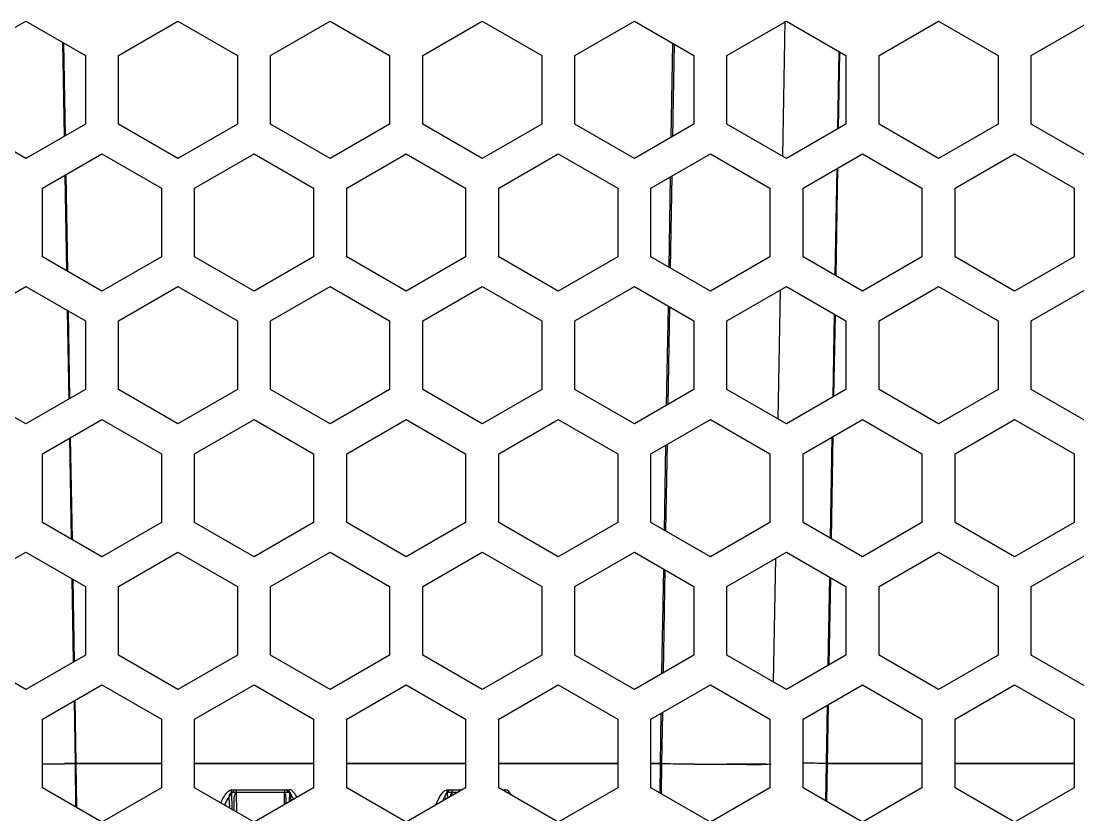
# Model space of a CAD drawing. Header units: millimetres. Extents: x 10297564 to 11610295, y -9287743 to -8409454.
# Drawn here: x 10490030 to 10490797, y -9078703 to -9078127 of the extents above; entities that cross this region are included whole.
import ezdxf

# ---------------------------------------------------------------- set-up
doc = ezdxf.new("R2010")
doc.units = ezdxf.units.MM
doc.header["$LTSCALE"] = 100
doc.layers.add('-0', color=7, linetype='Continuous')

# ---------------------------------------------------------------- blocks, each defined once
blk = doc.blocks.new('인버터 외형도')
at = {"layer": '-0', "linetype": 'Continuous'}
for p, q in [((90637.66, 52529.15), (90670.01, 52547.83)), ((90670.01, 52547.83), (90702.37, 52529.15)), ((90720.43, 52529.15), (90752.78, 52547.83)), ((90752.78, 52547.83), (90785.14, 52529.15)), ((90803.2, 52529.15), (90835.55, 52547.83)), ((90835.55, 52547.83), (90867.91, 52529.15)), ((90885.96, 52529.15), (90918.32, 52547.83)), ((90918.32, 52547.83), (90950.68, 52529.15)), ((90968.73, 52529.15), (91001.09, 52547.83)), ((91001.09, 52547.83), (91033.44, 52529.15)), ((91051.5, 52529.15), (91083.86, 52547.83)), ((91081.87, 52474.26), (91083.16, 52547.84)), ((91083.86, 52547.83), (91116.21, 52529.15)), ((91134.27, 52529.15), (91166.63, 52547.83)), ((91166.63, 52547.83), (91198.98, 52529.15)), ((91217.04, 52529.15), (91249.4, 52547.83)), ((90689.94, 52536.33), (90690.83, 52485.13)), ((90691.5, 52485.51), (90690.62, 52535.93)), ((91021.2, 52484.72), (91022.09, 52535.71)), ((91022.75, 52535.32), (91021.88, 52485.11)), ((91112.3, 52531.41), (91111.56, 52489.1)), ((90702.37, 52529.15), (90702.37, 52491.79)), ((90720.43, 52491.79), (90720.43, 52529.15)), ((90785.14, 52529.15), (90785.14, 52491.79)), ((90803.2, 52491.79), (90803.2, 52529.15)), ((90867.91, 52529.15), (90867.91, 52491.79)), ((90885.96, 52491.79), (90885.96, 52529.15)), ((90950.68, 52529.15), (90950.68, 52491.79)), ((90968.73, 52491.79), (90968.73, 52529.15)), ((91033.44, 52529.15), (91033.44, 52491.79)), ((91051.5, 52491.79), (91051.5, 52529.15)), ((91112.23, 52489.49), (91112.96, 52531.03)), ((91116.21, 52529.15), (91116.21, 52491.79)), ((91134.27, 52491.79), (91134.27, 52529.15)), ((91198.98, 52529.15), (91198.98, 52491.79)), ((91217.04, 52491.79), (91217.04, 52529.15)), ((90670.01, 52473.11), (90637.66, 52491.79)), ((90702.37, 52491.79), (90670.01, 52473.11)), ((90752.78, 52473.11), (90720.43, 52491.79)), ((90785.14, 52491.79), (90752.78, 52473.11)), ((90835.55, 52473.11), (90803.2, 52491.79)), ((90867.91, 52491.79), (90835.55, 52473.11)), ((90918.32, 52473.11), (90885.96, 52491.79)), ((90950.68, 52491.79), (90918.32, 52473.11)), ((91001.09, 52473.11), (90968.73, 52491.79)), ((91033.44, 52491.79), (91001.09, 52473.11)), ((91083.86, 52473.11), (91051.5, 52491.79)), ((91116.21, 52491.79), (91083.86, 52473.11)), ((91166.63, 52473.11), (91134.27, 52491.79)), ((91198.98, 52491.79), (91166.63, 52473.11)), ((91249.4, 52473.11), (91217.04, 52491.79)), ((90679.04, 52456.92), (90711.4, 52475.6)), ((90711.4, 52475.6), (90743.75, 52456.92)), ((90761.81, 52456.92), (90794.17, 52475.6)), ((90794.17, 52475.6), (90826.52, 52456.92)), ((90844.58, 52456.92), (90876.94, 52475.6)), ((90876.94, 52475.6), (90909.29, 52456.92)), ((90927.35, 52456.92), (90959.7, 52475.6)), ((90959.7, 52475.6), (90992.06, 52456.92)), ((91010.12, 52456.92), (91042.47, 52475.6)), ((91042.47, 52475.6), (91074.83, 52456.92)), ((91092.89, 52456.92), (91125.24, 52475.6)), ((91125.24, 52475.6), (91157.6, 52456.92)), ((91175.66, 52456.92), (91208.01, 52475.6)), ((91208.01, 52475.6), (91240.37, 52456.92)), ((91110.83, 52409.19), (91111.86, 52467.87)), ((90691.2, 52463.94), (90692.11, 52412.01)), ((90692.79, 52411.62), (90691.87, 52464.32)), ((91019.96, 52413.87), (91020.82, 52463.1)), ((91021.5, 52463.49), (91020.63, 52413.49)), ((91111.18, 52467.48), (91110.17, 52409.58)), ((90679.04, 52419.55), (90679.04, 52456.92)), ((90743.75, 52456.92), (90743.75, 52419.55)), ((90761.81, 52419.55), (90761.81, 52456.92)), ((90826.52, 52456.92), (90826.52, 52419.55)), ((90844.58, 52419.55), (90844.58, 52456.92)), ((90909.29, 52456.92), (90909.29, 52419.55)), ((90927.35, 52419.55), (90927.35, 52456.92)), ((90992.06, 52456.92), (90992.06, 52419.55)), ((91010.12, 52419.55), (91010.12, 52456.92)), ((91074.83, 52456.92), (91074.83, 52419.55)), ((91092.89, 52419.55), (91092.89, 52456.92)), ((91157.6, 52456.92), (91157.6, 52419.55)), ((91175.66, 52419.55), (91175.66, 52456.92)), ((91240.37, 52456.92), (91240.37, 52419.55)), ((90711.4, 52400.87), (90679.04, 52419.55)), ((90743.75, 52419.55), (90711.4, 52400.87)), ((90794.17, 52400.87), (90761.81, 52419.55)), ((90826.52, 52419.55), (90794.17, 52400.87)), ((90876.94, 52400.87), (90844.58, 52419.55)), ((90909.29, 52419.55), (90876.94, 52400.87)), ((90959.7, 52400.87), (90927.35, 52419.55)), ((90992.06, 52419.55), (90959.7, 52400.87)), ((91042.47, 52400.87), (91010.12, 52419.55)), ((91074.83, 52419.55), (91042.47, 52400.87)), ((91125.24, 52400.87), (91092.89, 52419.55)), ((91157.6, 52419.55), (91125.24, 52400.87)), ((91208.01, 52400.87), (91175.66, 52419.55)), ((91240.37, 52419.55), (91208.01, 52400.87)), ((90637.66, 52384.68), (90670.01, 52403.36)), ((90670.01, 52403.36), (90702.37, 52384.68)), ((90720.43, 52384.68), (90752.78, 52403.36)), ((90752.78, 52403.36), (90785.14, 52384.68)), ((90803.2, 52384.68), (90835.55, 52403.36)), ((90835.55, 52403.36), (90867.91, 52384.68)), ((90885.96, 52384.68), (90918.32, 52403.36)), ((90918.32, 52403.36), (90950.68, 52384.68)), ((90968.73, 52384.68), (91001.09, 52403.36)), ((91001.09, 52403.36), (91033.44, 52384.68)), ((91051.5, 52384.68), (91083.86, 52403.36)), ((91079.38, 52331.23), (91080.6, 52401.48)), ((91083.86, 52403.36), (91116.21, 52384.68)), ((91134.27, 52384.68), (91166.63, 52403.36)), ((91166.63, 52403.36), (91198.98, 52384.68)), ((91217.04, 52384.68), (91249.4, 52403.36)), ((90692.49, 52390.38), (90693.33, 52342.1)), ((90693.99, 52342.49), (90693.16, 52389.99)), ((91018.65, 52338.78), (91019.59, 52392.68)), ((91020.26, 52392.29), (91019.33, 52339.17)), ((91109.8, 52388.38), (91109.01, 52343.16)), ((91109.69, 52343.55), (91110.46, 52388)), ((90702.37, 52384.68), (90702.37, 52347.32)), ((90720.43, 52347.32), (90720.43, 52384.68)), ((90785.14, 52384.68), (90785.14, 52347.32)), ((90803.2, 52347.32), (90803.2, 52384.68)), ((90867.91, 52384.68), (90867.91, 52347.32)), ((90885.96, 52347.32), (90885.96, 52384.68)), ((90950.68, 52384.68), (90950.68, 52347.32)), ((90968.73, 52347.32), (90968.73, 52384.68)), ((91033.44, 52384.68), (91033.44, 52347.32)), ((91051.5, 52347.32), (91051.5, 52384.68)), ((91116.21, 52384.68), (91116.21, 52347.32)), ((91134.27, 52347.32), (91134.27, 52384.68)), ((91198.98, 52384.68), (91198.98, 52347.32)), ((91217.04, 52347.32), (91217.04, 52384.68)), ((90670.01, 52328.64), (90637.66, 52347.32)), ((90702.37, 52347.32), (90670.01, 52328.64)), ((90752.78, 52328.64), (90720.43, 52347.32)), ((90785.14, 52347.32), (90752.78, 52328.64)), ((90835.55, 52328.64), (90803.2, 52347.32)), ((90867.91, 52347.32), (90835.55, 52328.64)), ((90918.32, 52328.64), (90885.96, 52347.32)), ((90950.68, 52347.32), (90918.32, 52328.64)), ((91001.09, 52328.64), (90968.73, 52347.32)), ((91033.44, 52347.32), (91001.09, 52328.64)), ((91083.86, 52328.64), (91051.5, 52347.32)), ((91116.21, 52347.32), (91083.86, 52328.64)), ((91166.63, 52328.64), (91134.27, 52347.32)), ((91198.98, 52347.32), (91166.63, 52328.64)), ((91249.4, 52328.64), (91217.04, 52347.32)), ((90679.04, 52312.45), (90711.4, 52331.13)), ((90711.4, 52331.13), (90743.75, 52312.45)), ((90761.81, 52312.45), (90794.17, 52331.13)), ((90794.17, 52331.13), (90826.52, 52312.45)), ((90844.58, 52312.45), (90876.94, 52331.13)), ((90876.94, 52331.13), (90909.29, 52312.45)), ((90927.35, 52312.45), (90959.7, 52331.13)), ((90959.7, 52331.13), (90992.06, 52312.45)), ((91010.12, 52312.45), (91042.47, 52331.13)), ((91042.47, 52331.13), (91074.83, 52312.45)), ((91092.89, 52312.45), (91125.24, 52331.13)), ((91125.24, 52331.13), (91157.6, 52312.45)), ((91175.66, 52312.45), (91208.01, 52331.13)), ((91208.01, 52331.13), (91240.37, 52312.45)), ((90693.7, 52320.91), (90694.66, 52266.07)), ((90695.33, 52265.68), (90694.36, 52321.29)), ((91108.63, 52321.54), (91107.67, 52266.55)), ((91108.34, 52266.17), (91109.31, 52321.93)), ((91017.47, 52270.84), (91018.28, 52317.15)), ((91018.95, 52317.55), (91018.13, 52270.46)), ((90679.04, 52275.08), (90679.04, 52312.45)), ((90743.75, 52312.45), (90743.75, 52275.08)), ((90761.81, 52275.08), (90761.81, 52312.45)), ((90826.52, 52312.45), (90826.52, 52275.08)), ((90844.58, 52275.08), (90844.58, 52312.45)), ((90909.29, 52312.45), (90909.29, 52275.08)), ((90927.35, 52275.08), (90927.35, 52312.45)), ((90992.06, 52312.45), (90992.06, 52275.08)), ((91010.12, 52275.08), (91010.12, 52312.45)), ((91074.83, 52312.45), (91074.83, 52275.08)), ((91092.89, 52275.08), (91092.89, 52312.45)), ((91157.6, 52312.45), (91157.6, 52275.08)), ((91175.66, 52275.08), (91175.66, 52312.45)), ((91240.37, 52312.45), (91240.37, 52275.08)), ((90711.4, 52256.4), (90679.04, 52275.08)), ((90743.75, 52275.08), (90711.4, 52256.4)), ((90794.17, 52256.4), (90761.81, 52275.08)), ((90826.52, 52275.08), (90794.17, 52256.4)), ((90876.94, 52256.4), (90844.58, 52275.08)), ((90909.29, 52275.08), (90876.94, 52256.4)), ((90959.7, 52256.4), (90927.35, 52275.08)), ((90992.06, 52275.08), (90959.7, 52256.4)), ((91042.47, 52256.4), (91010.12, 52275.08)), ((91074.83, 52275.08), (91042.47, 52256.4)), ((91125.24, 52256.4), (91092.89, 52275.08)), ((91157.6, 52275.08), (91125.24, 52256.4)), ((91208.01, 52256.4), (91175.66, 52275.08)), ((91240.37, 52275.08), (91208.01, 52256.4)), ((90637.66, 52240.21), (90670.01, 52258.89)), ((90670.01, 52258.89), (90702.37, 52240.21)), ((90720.43, 52240.21), (90752.78, 52258.89)), ((90752.78, 52258.89), (90785.14, 52240.21)), ((90803.2, 52240.21), (90835.55, 52258.89)), ((90835.55, 52258.89), (90867.91, 52240.21)), ((90885.96, 52240.21), (90918.32, 52258.89)), ((90918.32, 52258.89), (90950.68, 52240.21)), ((90968.73, 52240.21), (91001.09, 52258.89)), ((91001.09, 52258.89), (91033.44, 52240.21)), ((91051.5, 52240.21), (91083.86, 52258.89)), ((91076.88, 52188.2), (91078.06, 52255.54)), ((91083.86, 52258.89), (91116.21, 52240.21)), ((91134.27, 52240.21), (91166.63, 52258.89)), ((91166.63, 52258.89), (91198.98, 52240.21)), ((91217.04, 52240.21), (91249.4, 52258.89)), ((91016.11, 52192.84), (91017.1, 52249.65)), ((90695.04, 52244.44), (90695.83, 52199.07)), ((90696.49, 52199.46), (90695.71, 52244.05)), ((91017.76, 52249.27), (91016.78, 52193.23)), ((91107.3, 52245.36), (91106.46, 52197.22)), ((91107.14, 52197.61), (91107.97, 52244.97)), ((90702.37, 52240.21), (90702.37, 52202.85)), ((90720.43, 52202.85), (90720.43, 52240.21)), ((90785.14, 52240.21), (90785.14, 52202.85)), ((90803.2, 52202.85), (90803.2, 52240.21)), ((90867.91, 52240.21), (90867.91, 52202.85)), ((90885.96, 52202.85), (90885.96, 52240.21)), ((90950.68, 52240.21), (90950.68, 52202.85)), ((90968.73, 52202.85), (90968.73, 52240.21)), ((91033.44, 52240.21), (91033.44, 52202.85)), ((91051.5, 52202.85), (91051.5, 52240.21)), ((91116.21, 52240.21), (91116.21, 52202.85)), ((91134.27, 52202.85), (91134.27, 52240.21)), ((91198.98, 52240.21), (91198.98, 52202.85)), ((91217.04, 52202.85), (91217.04, 52240.21)), ((90670.01, 52184.17), (90637.66, 52202.85)), ((90702.37, 52202.85), (90670.01, 52184.17)), ((90752.78, 52184.17), (90720.43, 52202.85)), ((90785.14, 52202.85), (90752.78, 52184.17)), ((90835.55, 52184.17), (90803.2, 52202.85)), ((90867.91, 52202.85), (90835.55, 52184.17)), ((90918.32, 52184.17), (90885.96, 52202.85)), ((90950.68, 52202.85), (90918.32, 52184.17)), ((91001.09, 52184.17), (90968.73, 52202.85)), ((91033.44, 52202.85), (91001.09, 52184.17)), ((91083.86, 52184.17), (91051.5, 52202.85)), ((91116.21, 52202.85), (91083.86, 52184.17)), ((91166.63, 52184.17), (91134.27, 52202.85)), ((91198.98, 52202.85), (91166.63, 52184.17)), ((91249.4, 52184.17), (91217.04, 52202.85)), ((90679.04, 52167.98), (90711.4, 52186.66)), ((90711.4, 52186.66), (90743.75, 52167.98)), ((90761.81, 52167.98), (90794.17, 52186.66)), ((90794.17, 52186.66), (90826.52, 52167.98)), ((90844.58, 52167.98), (90876.94, 52186.66)), ((90876.94, 52186.66), (90909.29, 52167.98)), ((90927.35, 52167.98), (90959.7, 52186.66)), ((90959.7, 52186.66), (90992.06, 52167.98)), ((91010.12, 52167.98), (91042.47, 52186.66)), ((91042.47, 52186.66), (91074.83, 52167.98)), ((91092.89, 52167.98), (91125.24, 52186.66)), ((91125.24, 52186.66), (91157.6, 52167.98)), ((91175.66, 52167.98), (91208.01, 52186.66)), ((91208.01, 52186.66), (91240.37, 52167.98)), ((90696.2, 52177.88), (90696.79, 52143.85)), ((90697.46, 52143.85), (90696.86, 52178.26)), ((91106.09, 52175.59), (91105.53, 52143.85)), ((91106.2, 52143.85), (91106.76, 52175.98)), ((91015.25, 52143.85), (91015.73, 52171.21)), ((91016.41, 52171.6), (91015.92, 52143.85)), ((90679.04, 52130.61), (90679.04, 52167.98)), ((90743.75, 52167.98), (90743.75, 52130.61)), ((90761.81, 52130.61), (90761.81, 52167.98)), ((90826.52, 52167.98), (90826.52, 52130.61)), ((90844.58, 52130.61), (90844.58, 52167.98)), ((90909.29, 52167.98), (90909.29, 52130.61)), ((90927.35, 52130.61), (90927.35, 52167.98)), ((90992.06, 52167.98), (90992.06, 52130.61)), ((91010.12, 52130.61), (91010.12, 52167.98)), ((91074.83, 52167.98), (91074.83, 52130.61)), ((91092.89, 52130.61), (91092.89, 52167.98)), ((91157.6, 52167.98), (91157.6, 52130.61)), ((91175.66, 52130.61), (91175.66, 52167.98)), ((91240.37, 52167.98), (91240.37, 52130.61)), ((90691.01, 52143.74), (90697.46, 52143.85)), ((90696.79, 52143.85), (90691.02, 52143.76)), ((90696.79, 52143.85), (90697.08, 52120.2)), ((90743.75, 52143.85), (90696.79, 52143.85)), ((90697.76, 52119.81), (90697.46, 52143.85)), ((90697.46, 52143.85), (90743.75, 52143.85)), ((90826.52, 52143.85), (90761.81, 52143.85)), ((90761.81, 52143.85), (90826.52, 52143.85)), ((90909.29, 52143.85), (90844.58, 52143.85)), ((90844.58, 52143.85), (90909.29, 52143.85)), ((90992.06, 52143.85), (90927.35, 52143.85)), ((90927.35, 52143.85), (90992.06, 52143.85)), ((91015.25, 52143.85), (91010.12, 52143.85)), ((91010.12, 52143.85), (91015.92, 52143.85)), ((91015.05, 52127.77), (91015.25, 52143.85)), ((91015.92, 52143.85), (91015.72, 52127.38)), ((91015.92, 52143.85), (91022.23, 52143.75)), ((91105.53, 52143.85), (91105.14, 52123.54)), ((91157.6, 52143.85), (91105.53, 52143.85)), ((91105.79, 52123.17), (91106.2, 52143.85)), ((91106.2, 52143.85), (91157.6, 52143.85)), ((91240.37, 52143.85), (91175.66, 52143.85)), ((91175.66, 52143.85), (91240.37, 52143.85)), ((90711.4, 52111.93), (90679.04, 52130.61)), ((90743.75, 52130.61), (90711.4, 52111.93)), ((90794.17, 52111.93), (90761.81, 52130.61)), ((90781.92, 52128.28), (90781.92, 52129.54)), ((90781.92, 52129.54), (90810.78, 52129.54)), ((90784.55, 52128.28), (90784.55, 52129.54)), ((90784.55, 52129.54), (90813.41, 52129.54)), ((90826.52, 52130.61), (90794.17, 52111.93)), ((90810.78, 52129.54), (90810.78, 52128.28)), ((90813.41, 52128.28), (90813.41, 52129.54)), ((90876.94, 52111.93), (90844.58, 52130.61)), ((90909.29, 52130.61), (90876.94, 52111.93)), ((90899.3, 52128.28), (90899.3, 52129.54)), ((90899.3, 52129.54), (90907.42, 52129.54)), ((90901.94, 52128.28), (90901.94, 52129.54)), ((90901.94, 52129.54), (90907.42, 52129.54)), ((90959.7, 52111.93), (90927.35, 52130.61)), ((90929.22, 52129.54), (90930.79, 52129.54)), ((90930.79, 52129.54), (90930.79, 52128.28)), ((90992.06, 52130.61), (90959.7, 52111.93)), ((91042.47, 52111.93), (91010.12, 52130.61)), ((91074.83, 52130.61), (91042.47, 52111.93)), ((91125.24, 52111.93), (91092.89, 52130.61)), ((91157.6, 52130.61), (91125.24, 52111.93)), ((91208.01, 52111.93), (91175.66, 52130.61)), ((91240.37, 52130.61), (91208.01, 52111.93)), ((90781.92, 52128.28), (90782.08, 52118.91)), ((90781.92, 52128.28), (90810.78, 52128.28)), ((90784.74, 52117.37), (90784.55, 52128.28)), ((90784.55, 52128.28), (90813.41, 52128.28)), ((90810.66, 52121.45), (90810.78, 52128.28)), ((90813.41, 52128.28), (90813.32, 52122.99)), ((90899.3, 52128.28), (90899.36, 52124.88)), ((90899.3, 52128.28), (90905.25, 52128.28)), ((90901.97, 52126.39), (90901.94, 52128.28)), ((90901.94, 52128.28), (90905.25, 52128.28))]:
    blk.add_line(p, q, dxfattribs=at)
for centre, radius, start, end in [((90639.44, 55410.98), 3267.63, 270.69395, 270.90453), ((90640.46, 55385.08), 3241.73, 270.68132, 270.89333), ((91074.53, 55542.02), 3398.68, 269.00053, 269.1184), ((91068.56, 55064.47), 2921.09, 269.09122, 269.54307), ((91067.44, 55026.84), 2883.46, 269.10186, 269.56028), ((91061.36, 54220.1), 2076.69, 269.55597, 269.70533), ((91060.25, 54148.43), 2005.02, 269.57322, 269.74396), ((91079.04, 50610.33), 1533.76, 88.98539, 89.48847), ((91078.11, 50592.24), 1551.85, 88.98753, 89.45958)]:
    blk.add_arc(centre, radius, start, end, dxfattribs=at)
for points, knots in [([(91050.68, 52143.44), (91053.85, 52143.42), (91062.15, 52143.5), (91070.49, 52143.15), (91075.57, 52143.72)], [0, 0, 0, 0, 0.383093, 1, 1, 1, 1]), ([(91072.57, 52143.58), (91071.43, 52143.54), (91064.34, 52143.39), (91057.24, 52143.41), (91051.29, 52143.43)], [0, 0, 0, 0, 0.160693, 1, 1, 1, 1]), ([(90776.05, 52122.39), (90777.13, 52124.47), (90778.37, 52127.28), (90781.1, 52129.54), (90781.92, 52129.54)], [0, 0, 0, 0, 0.740851, 1, 1, 1, 1]), ([(90784.55, 52129.54), (90783.63, 52129.54), (90780.63, 52126.75), (90779.28, 52123.6), (90778.08, 52121.22)], [0, 0, 0, 0, 0.258124, 1, 1, 1, 1]), ([(90892.75, 52121.07), (90893.56, 52122.68), (90895.17, 52125.54), (90897.49, 52129.54), (90899.3, 52129.54)], [0, 0, 0, 0, 0.497814, 1, 1, 1, 1]), ([(90813.41, 52128.28), (90814.07, 52128.33), (90813.7, 52125.59), (90814.11, 52124.45), (90814.2, 52123.5)], [0, 0, 0, 0, 0.40964, 1, 1, 1, 1]), ([(90901.04, 52126.11), (90901.1, 52126.5), (90901.28, 52127.28), (90901.68, 52127.98), (90901.94, 52128.28)], [0, 0, 0, 0, 0.502606, 1, 1, 1, 1])]:
    blk.add_open_spline(points, degree=3, knots=knots, dxfattribs=at)
for points in [[(90810.78, 52129.54), (90813.15, 52129.54), (90814.46, 52126.39), (90815.61, 52124.31)], [(90817.59, 52125.46), (90816.59, 52127.13), (90815.36, 52129.54), (90813.41, 52129.54)], [(90901.94, 52129.54), (90899.17, 52129.54), (90897.83, 52125.69), (90896.52, 52123.25)], [(90934.2, 52126.68), (90933.37, 52127.91), (90932.27, 52129.54), (90930.79, 52129.54)], [(90780.87, 52119.64), (90781.21, 52122.52), (90779.51, 52126.66), (90781.92, 52128.28)], [(90783.35, 52118.18), (90783.72, 52121.55), (90782.37, 52125.69), (90784.55, 52128.28)], [(90811.65, 52122.04), (90811.44, 52124.13), (90811.96, 52126.55), (90810.78, 52128.28)], [(90898.27, 52124.42), (90898.17, 52125.75), (90898.2, 52127.54), (90899.3, 52128.28)]]:
    blk.add_open_spline(points, degree=3, dxfattribs=at)

msp = doc.modelspace()

# ---------------------------------------------------------------- block references
at = {"xscale": 1.333333333333333, "yscale": 1.333333333333333, "zscale": 1.333333333333333}
msp.add_blockref('인버터 외형도', (10369140.57, -9148190.99), dxfattribs=at)

doc.saveas('drawing.dxf')
